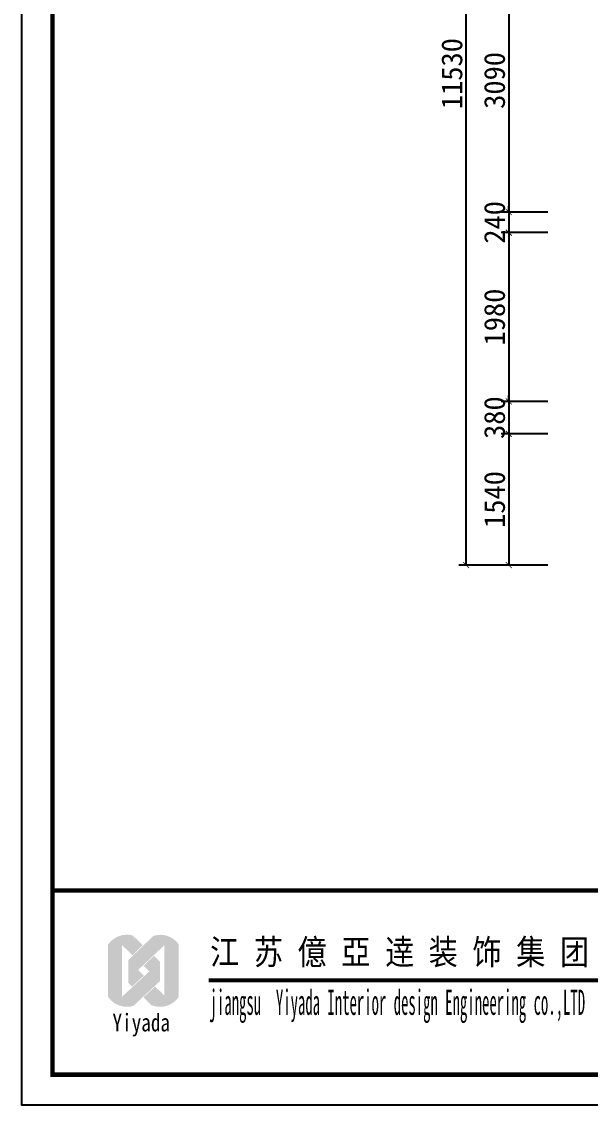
# Model space of a CAD drawing. Header units: millimetres. Extents: x 37084 to 115666, y -52331 to -28581.
# Drawn here: x 85426 to 92092, y -51279 to -38570 of the extents above; entities that cross this region are included whole.
import ezdxf

# ---------------------------------------------------------------- set-up
doc = ezdxf.new("R2010")
doc.units = ezdxf.units.MM
for name, color, linetype in [('0-01图框模板说明', 2, 'Continuous'), ('0-02图框细线', 136, 'Continuous'), ('06其他', 8, 'Continuous'), ('TK', 1, 'Continuous')]:
    doc.layers.add(name, color=color, linetype=linetype)
doc.styles.add('H1', font='')
doc.styles.get("Standard").update_dxf_attribs({"font": ''})
doc.styles.get('H1').set_extended_font_data('SimSun')
doc.styles.get('Standard').set_extended_font_data('SimSun')
doc.dimstyles.new('ISO-25', dxfattribs={"dimscale": 70, "dimtxt": 3.5, "dimasz": 1, "dimexe": 1.25, "dimexo": 0.625, "dimtad": 1, "dimdec": 0, "dimtxsty": 'Standard', "dimblk": 'ARCHTICK', "dimcen": 2.5, "dimclrd": 3, "dimclre": 3, "dimclrt": 2, "dimadec": 0, "dimazin": 0, "dimtfac": 1, "dimtdec": 0, "dimtix": 1, "dimtmove": 2, "dimatfit": 3, "dimfxl": 0, "dimarcsym": 0})

# ---------------------------------------------------------------- blocks, each defined once
blk = doc.blocks.new('_ArchTick')
at = {"color": 0, "linetype": 'ByBlock', "const_width": 0.15}
blk.add_lwpolyline([(-0.5, -0.5), (0.5, 0.5)], dxfattribs=at)
blk = doc.blocks.new('*D74')
at = {"color": 3, "lineweight": -2}
for p, q in [((91592, -37714), (91048, -37714)), ((91136, -37714), (91136, -40804)), ((91592, -40804), (91048, -40804))]:
    blk.add_line(p, q, dxfattribs=at)
at = {"layer": 'Defpoints', "color": 0}
for p in [(91636, -37714), (91136, -40804), (91636, -40804)]:
    blk.add_point(p, dxfattribs=at)
at = {"color": 3, "lineweight": -2, "xscale": 70, "yscale": 70, "zscale": 70}
for p, rotation in [((91136, -37714), 90), ((91136, -40804), 270)]:
    blk.add_blockref('_ArchTick', p, dxfattribs=dict(at, rotation=rotation))
at = {"color": 2, "insert": (90970, -39259), "char_height": 245, "attachment_point": 5, "rotation": 90}
blk.add_mtext('3090', dxfattribs=at)
blk = doc.blocks.new('*D75')
at = {"color": 3, "lineweight": -2}
for p, q in [((91136, -40804), (91136, -40734)), ((91592, -40804), (91048, -40804)), ((91136, -40804), (91136, -41044)), ((91592, -41044), (91048, -41044)), ((91136, -41044), (91136, -41114))]:
    blk.add_line(p, q, dxfattribs=at)
at = {"layer": 'Defpoints', "color": 0}
for p in [(91636, -40804), (91136, -41044), (91636, -41044)]:
    blk.add_point(p, dxfattribs=at)
at = {"color": 3, "lineweight": -2, "xscale": 70, "yscale": 70, "zscale": 70}
for p, rotation in [((91136, -40804), 270), ((91136, -41044), 90)]:
    blk.add_blockref('_ArchTick', p, dxfattribs=dict(at, rotation=rotation))
at = {"color": 2, "insert": (90970, -40924), "char_height": 245, "attachment_point": 5, "rotation": 90}
blk.add_mtext('240', dxfattribs=at)
blk = doc.blocks.new('*D76')
at = {"color": 3, "lineweight": -2}
for p, q in [((91592, -41044), (91048, -41044)), ((91136, -41044), (91136, -43024)), ((91592, -43024), (91048, -43024))]:
    blk.add_line(p, q, dxfattribs=at)
at = {"layer": 'Defpoints', "color": 0}
for p in [(91636, -41044), (91136, -43024), (91636, -43024)]:
    blk.add_point(p, dxfattribs=at)
at = {"color": 3, "lineweight": -2, "xscale": 70, "yscale": 70, "zscale": 70}
for p, rotation in [((91136, -41044), 90), ((91136, -43024), 270)]:
    blk.add_blockref('_ArchTick', p, dxfattribs=dict(at, rotation=rotation))
at = {"color": 2, "insert": (90970, -42034), "char_height": 245, "attachment_point": 5, "rotation": 90}
blk.add_mtext('1980', dxfattribs=at)
blk = doc.blocks.new('*D77')
at = {"color": 3, "lineweight": -2}
for p, q in [((91136, -43024), (91136, -42954)), ((91592, -43024), (91048, -43024)), ((91136, -43024), (91136, -43404)), ((91592, -43404), (91048, -43404)), ((91136, -43404), (91136, -43474))]:
    blk.add_line(p, q, dxfattribs=at)
at = {"layer": 'Defpoints', "color": 0}
for p in [(91636, -43024), (91136, -43404), (91636, -43404)]:
    blk.add_point(p, dxfattribs=at)
at = {"color": 3, "lineweight": -2, "xscale": 70, "yscale": 70, "zscale": 70}
for p, rotation in [((91136, -43024), 270), ((91136, -43404), 90)]:
    blk.add_blockref('_ArchTick', p, dxfattribs=dict(at, rotation=rotation))
at = {"color": 2, "insert": (90970, -43214), "char_height": 245, "attachment_point": 5, "rotation": 90}
blk.add_mtext('380', dxfattribs=at)
blk = doc.blocks.new('*D78')
at = {"color": 3, "lineweight": -2}
for p, q in [((91592, -43404), (91048, -43404)), ((91136, -43404), (91136, -44944)), ((91592, -44944), (91048, -44944))]:
    blk.add_line(p, q, dxfattribs=at)
at = {"layer": 'Defpoints', "color": 0}
for p in [(91636, -43404), (91136, -44944), (91636, -44944)]:
    blk.add_point(p, dxfattribs=at)
at = {"color": 3, "lineweight": -2, "xscale": 70, "yscale": 70, "zscale": 70}
for p, rotation in [((91136, -43404), 90), ((91136, -44944), 270)]:
    blk.add_blockref('_ArchTick', p, dxfattribs=dict(at, rotation=rotation))
at = {"color": 2, "insert": (90970, -44174), "char_height": 245, "attachment_point": 5, "rotation": 90}
blk.add_mtext('1540', dxfattribs=at)
blk = doc.blocks.new('*D79')
at = {"color": 3, "lineweight": -2}
for p, q in [((91592, -33414), (90549, -33414)), ((90636, -44944), (90636, -33414)), ((91592, -44944), (90549, -44944))]:
    blk.add_line(p, q, dxfattribs=at)
at = {"layer": 'Defpoints', "color": 0}
for p in [(90636, -33414), (91636, -33414), (91636, -44944)]:
    blk.add_point(p, dxfattribs=at)
at = {"color": 3, "lineweight": -2, "xscale": 70, "yscale": 70, "zscale": 70}
for p, rotation in [((90636, -33414), 90), ((90636, -44944), 270)]:
    blk.add_blockref('_ArchTick', p, dxfattribs=dict(at, rotation=rotation))
at = {"color": 2, "insert": (90470, -39179), "char_height": 245, "attachment_point": 5, "rotation": 90}
blk.add_mtext('11530', dxfattribs=at)

msp = doc.modelspace()

# ---------------------------------------------------------------- hatches: boundary and pattern name
at = {"layer": '06其他', "linetype": 'ByBlock'}
h = msp.add_hatch(color=7, dxfattribs=at)
h.set_gradient(color1=(255, 241, 220), color2=(255, 110, 0), rotation=45, tint=1, name='HEMISPHERICAL')
h.paths.add_polyline_path([(86438.9, -49393.7), (86438.9, -49401.7, -0.16489), (86603.2, -49401.7), (86724.8, -49518.5), (86845.9, -49401.2), (86726.5, -49286.5, 0.3131734)])
h = msp.add_hatch(color=16, dxfattribs=at)
h.set_gradient(color1=(127, 0, 0), color2=(204, 0, 0), rotation=135, tint=1, name='INVHEMISPHERICAL')
h.paths.add_polyline_path([(86675, -49577.2), (86790.5, -49692.6), (87099.7, -49400.9, -0.3370418), (87265.2, -49388.5, 0.3337101), (86967.3, -49294.2)])
h = msp.add_hatch(color=20, dxfattribs=at)
h.set_gradient(color1=(255, 63, 0), color2=(253, 236, 196), tint=1, name='HEMISPHERICAL')
h.paths.add_polyline_path([(86438.9, -50008.4, 0.3225612), (86735.3, -50113.2, -0.1677561), (86603.2, -50005.7), (86603.2, -49401.7, 0.16489), (86438.9, -49401.7)])
h = msp.add_hatch(color=1, dxfattribs=at)
h.set_gradient(color1=(255, 0, 0), color2=(255, 127, 0), tint=1, name='INVHEMISPHERICAL')
h.paths.add_polyline_path([(87265.2, -49388.5, 0.3396012), (87098.8, -49401.7), (87098.8, -49991.4, -0.3188086), (86947.6, -50104.6, 0.3432185), (87265.2, -50013.5)])
h = msp.add_hatch(color=11, dxfattribs=at)
h.set_gradient(color1=(254, 140, 88), color2=(97, 0, 2), rotation=45, tint=1, name='HEMISPHERICAL')
h.paths.add_polyline_path([(86854.3, -49642.8), (86922.4, -49708.2), (87045.9, -49593.2), (86977, -49527)])
h = msp.add_hatch(color=20, dxfattribs=at)
h.set_gradient(color1=(255, 63, 0), color2=(253, 236, 196), rotation=45, tint=1)
h.paths.add_polyline_path([(86603.2, -50005.7, 0.1677561), (86735.3, -50113.2), (87045.9, -49823.9), (87045.9, -49593.2)])
h = msp.add_hatch(color=18, dxfattribs=at)
h.set_gradient(color1=(76, 0, 0), color2=(127, 0, 0), rotation=45, tint=1, name='CURVED')
h.paths.add_polyline_path([(86675, -49577.2), (86675, -49841.1), (86721, -49885.6), (86856.9, -49758.9)])
h = msp.add_hatch(color=16, dxfattribs=at)
h.set_gradient(color1=(127, 0, 0), color2=(204, 0, 0), rotation=45, tint=1, name='CURVED')
h.paths.add_polyline_path([(87098.8, -49991.4), (86989.7, -49886.6), (86853.4, -50013.6), (86947.6, -50104.6, 0.3188086)])

# ---------------------------------------------------------------- linework, layer by layer
at = {"layer": '0-01图框模板说明', "color": 2, "const_width": 52.2}
msp.add_lwpolyline([(115306.1, -30255.3), (115306.1, -50919.3), (85786.1, -50919.3), (85786.1, -30255.3)], close=True, dxfattribs=at)
msp.add_lwpolyline([(115306.1, -48759.3), (85782, -48759.3)], dxfattribs=at)
at = {"layer": '0-02图框细线'}
msp.add_lwpolyline([(115666.1, -29895.3), (115666.1, -51279.3), (85426.1, -51279.3), (85426.1, -29895.3)], close=True, dxfattribs=at)
at = {"layer": '0-02图框细线', "ltscale": 0.2, "const_width": 47.9}
msp.add_lwpolyline([(87617.9, -49813.4), (92286.1, -49813.4)], dxfattribs=at)

# ---------------------------------------------------------------- texts
at = {"layer": 'TK', "color": 150, "style": 'H1'}
for s, height, width, p in [('江 苏 億 亞 逹 装 饰 集 团', 295.024, 0.85, (87633.9, -49628.3)), ('jiangsu  Yiyada Interior design Engineering co.,LTD', 295.024, 0.43, (87629.2, -50218.2)), ('Yiyada ', 206.52, 0.8, (86490.5, -50411.8))]:
    msp.add_text(s, height=height, dxfattribs=dict(at, width=width)).set_placement(p)

# ---------------------------------------------------------------- dimensions: what is measured, and where the dimension line sits
at = {"color": 251}
for base, p1, p2, picture, middle in [((90636.1, -33413.9), (91635.9, -44943.9), (91635.9, -33413.9), '*D79', (90469.9, -39178.9)), ((91136, -40803.9), (91635.9, -37713.9), (91635.9, -40803.9), '*D74', (90969.7, -39258.9)), ((91136, -41043.9), (91635.9, -40803.9), (91635.9, -41043.9), '*D75', (90969.7, -40923.9)), ((91136, -43023.9), (91635.9, -41043.9), (91635.9, -43023.9), '*D76', (90969.7, -42033.9)), ((91136, -43403.9), (91635.9, -43023.9), (91635.9, -43403.9), '*D77', (90969.7, -43213.9)), ((91136, -44943.9), (91635.9, -43403.9), (91635.9, -44943.9), '*D78', (90969.7, -44173.9))]:
    dim = msp.add_linear_dim(base=base, p1=p1, p2=p2, angle=270, dimstyle='ISO-25', dxfattribs=at)
    dim.commit()
    dim.dimension.update_dxf_attribs({"geometry": picture, "text_midpoint": middle})

doc.saveas('drawing.dxf')
